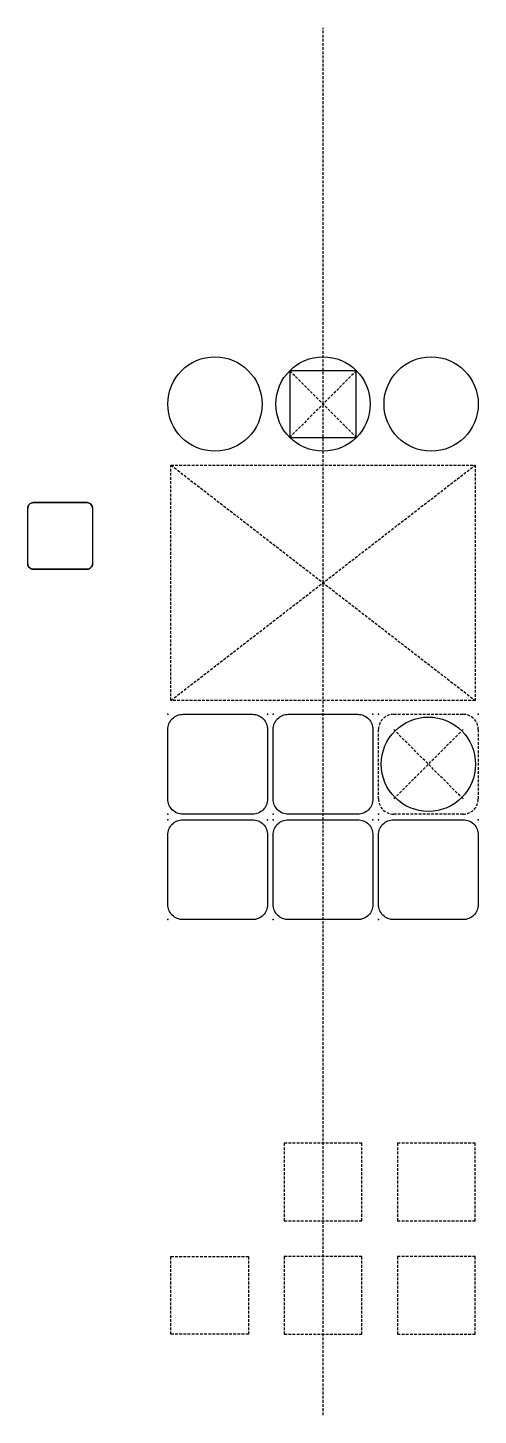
# Model space of a CAD drawing. Header units: millimetres. Extents: x -53 to 28, y -150 to 100.
import ezdxf

# ---------------------------------------------------------------- set-up
doc = ezdxf.new("R2010")
doc.units = ezdxf.units.MM
doc.linetypes.add('DASHED', pattern=[0.75, 0.5, -0.25])
doc.layers.get('0').update_dxf_attribs({"linetype": 'CONTINUOUS'})

msp = doc.modelspace()

# ---------------------------------------------------------------- linework, layer by layer
at = {"linetype": 'DASHED'}
for p, q in [((0, -150), (0, 100)), ((6, 38.2), (-6, 26.2)), ((-6, 38.2), (6, 26.2)), ((-27.44, -21.2), (-27.44, 21.2)), ((-27.44, 21.2), (27.44, 21.2)), ((-27.44, -21.2), (27.44, 21.2)), ((-27.44, 21.2), (27.44, -21.2)), ((27.44, 21.2), (27.44, -21.2)), ((27.44, -21.2), (-27.44, -21.2)), ((12.75, -23.7), (25.25, -23.7)), ((10, -38.95), (10, -26.45)), ((12.75, -38.95), (25.25, -26.45)), ((25.25, -38.95), (12.75, -26.45)), ((28, -26.45), (28, -38.95)), ((25.25, -41.7), (12.75, -41.7)), ((-7, -100.98), (-7, -114.98)), ((7, -100.98), (-7, -100.98)), ((7, -114.98), (7, -100.98)), ((27.44, -100.98), (13.44, -100.98)), ((13.44, -100.98), (13.44, -114.98)), ((27.44, -114.98), (27.44, -100.98)), ((-7, -114.98), (7, -114.98)), ((13.44, -114.98), (27.44, -114.98)), ((-27.44, -121.42), (-13.44, -121.42)), ((-27.44, -135.42), (-27.44, -121.42)), ((-13.44, -121.42), (-13.44, -135.42)), ((-7, -121.42), (-7, -135.42)), ((7, -121.42), (-7, -121.42)), ((7, -135.42), (7, -121.42)), ((27.44, -121.42), (13.44, -121.42)), ((13.44, -121.42), (13.44, -135.42)), ((27.44, -135.42), (27.44, -121.42)), ((-13.44, -135.42), (-27.44, -135.42)), ((-7, -135.42), (7, -135.42)), ((13.44, -135.42), (27.44, -135.42))]:
    msp.add_line(p, q, dxfattribs=at)
for p, q in [((-53.27, 3.43), (-53.27, 13.43)), ((-41.57, 13.43), (-41.57, 3.43))]:
    msp.add_line(p, q)
for points in [[(6, 38.2), (-6, 38.2), (-6, 26.2), (6, 26.2)], [(-42.57, 14.43), (-52.27, 14.43), (-51.92, 14.43), (-48.42, 14.43), (-46.42, 14.43), (-42.92, 14.43)], [(-52.12, 14.43), (-49.17, 14.43)], [(-45.67, 14.43), (-42.72, 14.43)], [(-52.27, 2.43), (-42.57, 2.43), (-42.92, 2.43), (-46.42, 2.43), (-46.47, 2.43), (-48.37, 2.43), (-48.42, 2.43), (-51.92, 2.43)], [(-52.12, 2.43), (-49.17, 2.43)], [(-46.67, 2.43), (-48.17, 2.43)], [(-42.72, 2.43), (-45.67, 2.43)]]:
    msp.add_lwpolyline(points, close=True)
for points in [[(-52.27, 14.43, 0.414214), (-53.27, 13.43, -0.414214)], [(-41.57, 13.43, 0.414214), (-42.57, 14.43, -0.414214)], [(-53.27, 3.43, 0.414214), (-52.27, 2.43, -0.414214)], [(-42.57, 2.43, 0.414214), (-41.57, 3.43, -0.414214)], [(-12.75, -41.7), (-25.25, -41.7, -0.414214), (-28, -38.95), (-28, -26.45, -0.414214), (-25.25, -23.7), (-12.75, -23.7, -0.414214), (-10, -26.45), (-10, -38.95, -0.414214)], [(6.25, -41.7), (-6.25, -41.7, -0.414214), (-9, -38.95), (-9, -26.45, -0.414214), (-6.25, -23.7), (6.25, -23.7, -0.414214), (9, -26.45), (9, -38.95, -0.414214)], [(-12.75, -60.7), (-25.25, -60.7, -0.414214), (-28, -57.95), (-28, -45.45, -0.414214), (-25.25, -42.7), (-12.75, -42.7, -0.414214), (-10, -45.45), (-10, -57.95, -0.414214)], [(6.25, -60.7), (-6.25, -60.7, -0.414214), (-9, -57.95), (-9, -45.45, -0.414214), (-6.25, -42.7), (6.25, -42.7, -0.414214), (9, -45.45), (9, -57.95, -0.414214)], [(25.25, -60.7), (12.75, -60.7, -0.414214), (10, -57.95), (10, -45.45, -0.414214), (12.75, -42.7), (25.25, -42.7, -0.414214), (28, -45.45), (28, -57.95, -0.414214)]]:
    msp.add_lwpolyline(points, format="xyb", close=True)
for centre in [(-19.5, 32.2), (0, 32.2), (19.5, 32.2), (19, -32.7)]:
    msp.add_circle(centre, 8.5)
for centre, start, end in [((12.75, -26.45), 90, 180), ((25.25, -26.45), 0, 90), ((12.75, -38.95), 180, 270), ((25.25, -38.95), -90, 0)]:
    msp.add_arc(centre, 2.75, start, end, dxfattribs=at)
for p in [(0, 32.2), (0, 0), (-28, -23.7), (-10, -23.7), (-9, -23.7), (9, -23.7), (10, -23.7), (28, -23.7), (-28, -41.7), (-9, -41.7), (10, -41.7), (-28, -42.7), (-10, -42.7), (-9, -42.7), (9, -42.7), (10, -42.7), (28, -42.7), (-28, -60.7), (-9, -60.7), (10, -60.7)]:
    msp.add_point(p)

doc.saveas('drawing.dxf')
